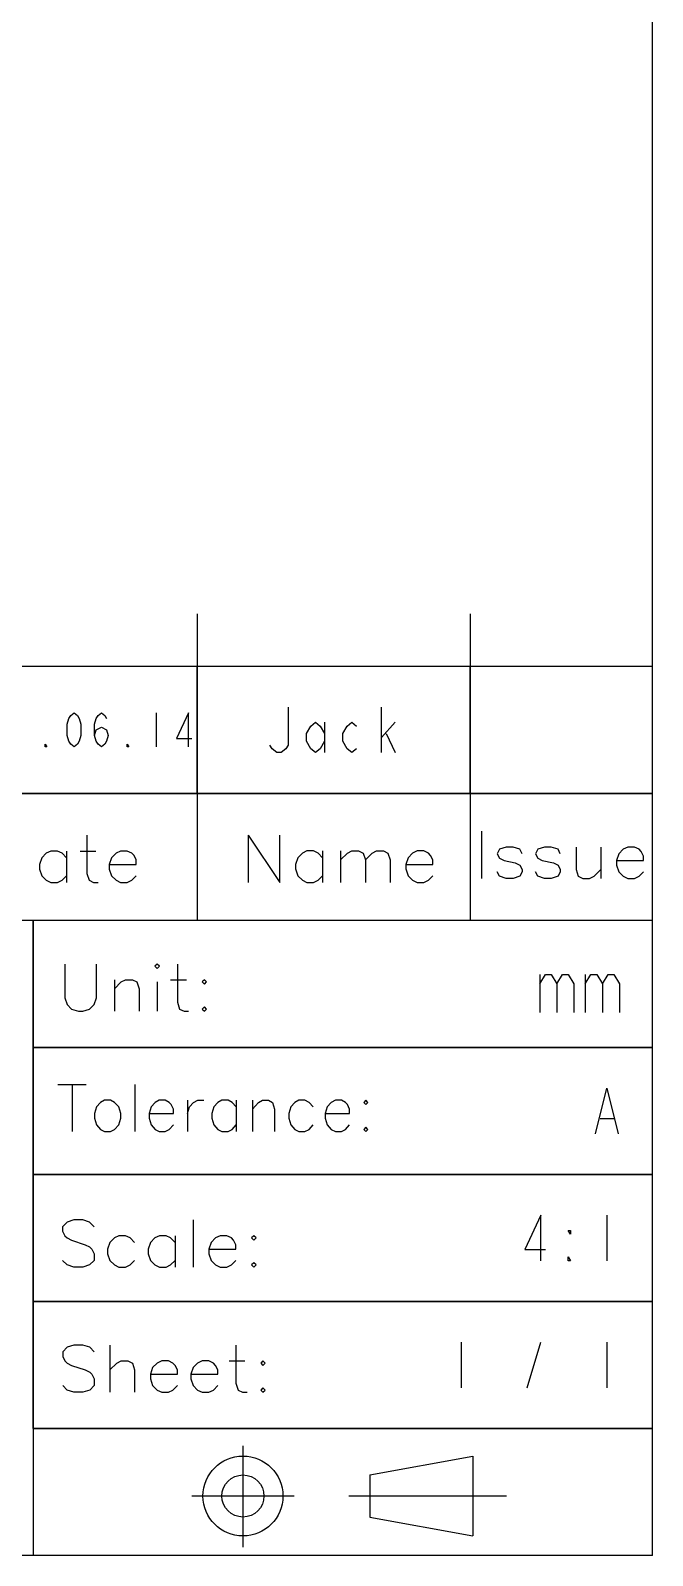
# Model space of a CAD drawing. Extents: x 0 to 189, y 4 to 276.
# Drawn here: x 161.2 to 188.5, y 3.7 to 70.7 of the extents above; entities that cross this region are included whole.
import ezdxf

# ---------------------------------------------------------------- set-up
doc = ezdxf.new("R2010")
doc.units = 0
doc.header["$LTSCALE"] = 19.36
doc.layers.get('0').update_dxf_attribs({"linetype": 'CONTINUOUS'})

msp = doc.modelspace()

# ---------------------------------------------------------------- linework, layer by layer
at = {"color": 0, "linetype": 'Continuous'}
for p, q in [((188.542, 3.653), (188.542, 275.551)), ((168.54, 45.028), (168.54, 31.562)), ((180.54, 45.028), (180.54, 31.562)), ((188.542, 42.726), (113.282, 42.726)), ((168.54, 37.144), (168.54, 42.726)), ((180.54, 37.144), (180.54, 42.726)), ((188.542, 37.144), (188.542, 42.726)), ((172.54, 40.935), (172.54, 39.268)), ((176.64, 38.935), (176.64, 40.935)), ((162.84, 40.185), (162.915, 40.435)), ((162.915, 40.435), (162.99, 40.56)), ((162.99, 40.56), (163.14, 40.685)), ((163.14, 40.685), (163.29, 40.56)), ((163.29, 40.56), (163.365, 40.435)), ((163.365, 40.435), (163.44, 40.185)), ((164.04, 40.185), (164.115, 40.435)), ((164.115, 40.435), (164.19, 40.56)), ((164.19, 40.56), (164.34, 40.685)), ((164.34, 40.685), (164.49, 40.56)), ((164.49, 40.56), (164.565, 40.435)), ((166.74, 40.685), (166.74, 39.185)), ((168.165, 40.685), (167.64, 39.56)), ((168.165, 39.185), (168.165, 40.685)), ((173.54, 40.101), (173.74, 40.268)), ((173.74, 40.268), (173.94, 40.101)), ((174.14, 40.268), (174.14, 38.935)), ((175.14, 40.101), (175.34, 40.268)), ((175.34, 40.268), (175.54, 40.101)), ((176.64, 39.601), (177.24, 40.268)), ((162.84, 39.685), (162.84, 40.185)), ((162.915, 39.435), (162.84, 39.685)), ((163.44, 39.685), (163.365, 39.435)), ((163.44, 40.185), (163.44, 39.685)), ((164.04, 39.685), (164.04, 40.185)), ((164.04, 39.685), (164.115, 39.935)), ((164.115, 39.435), (164.04, 39.685)), ((164.115, 39.935), (164.34, 40.06)), ((164.34, 40.06), (164.565, 39.935)), ((164.565, 39.935), (164.64, 39.685)), ((164.64, 39.685), (164.565, 39.435)), ((167.64, 39.56), (168.315, 39.56)), ((173.34, 39.768), (173.54, 40.101)), ((173.34, 39.435), (173.34, 39.768)), ((173.94, 40.101), (174.14, 39.768)), ((174.94, 39.768), (175.14, 40.101)), ((174.94, 39.435), (174.94, 39.768)), ((176.84, 39.768), (177.24, 38.935)), ((161.865, 39.185), (161.865, 39.31)), ((161.865, 39.31), (161.94, 39.185)), ((161.94, 39.185), (161.865, 39.185)), ((162.99, 39.31), (162.915, 39.435)), ((163.14, 39.185), (162.99, 39.31)), ((163.29, 39.31), (163.14, 39.185)), ((163.365, 39.435), (163.29, 39.31)), ((164.19, 39.31), (164.115, 39.435)), ((164.34, 39.185), (164.19, 39.31)), ((164.49, 39.31), (164.34, 39.185)), ((164.565, 39.435), (164.49, 39.31)), ((165.465, 39.185), (165.465, 39.31)), ((165.465, 39.31), (165.54, 39.185)), ((165.54, 39.185), (165.465, 39.185)), ((171.84, 39.101), (171.74, 39.268)), ((172.04, 38.935), (171.84, 39.101)), ((172.24, 38.935), (172.04, 38.935)), ((172.44, 39.101), (172.24, 38.935)), ((172.54, 39.268), (172.44, 39.101)), ((173.54, 39.101), (173.34, 39.435)), ((173.74, 38.935), (173.54, 39.101)), ((173.94, 39.101), (173.74, 38.935)), ((174.14, 39.435), (173.94, 39.101)), ((175.14, 39.101), (174.94, 39.435)), ((175.34, 38.935), (175.14, 39.101)), ((175.54, 39.101), (175.34, 38.935)), ((188.542, 37.144), (113.282, 37.144)), ((113.282, 37.144), (188.542, 37.144)), ((163.698, 35.303), (163.698, 33.623)), ((170.792, 35.304), (172.176, 33.229)), ((170.792, 35.304), (170.792, 33.229)), ((172.176, 33.229), (172.176, 35.304)), ((181.034, 35.479), (181.034, 33.402)), ((161.72, 34.315), (161.622, 34.018)), ((161.918, 34.512), (161.72, 34.315)), ((162.116, 34.611), (161.918, 34.512)), ((162.412, 34.611), (162.116, 34.611)), ((162.61, 34.512), (162.412, 34.611)), ((162.807, 34.315), (162.61, 34.512)), ((162.807, 34.611), (162.807, 33.228)), ((163.4, 34.611), (164.093, 34.611)), ((164.783, 34.315), (164.686, 34.018)), ((164.982, 34.512), (164.783, 34.315)), ((165.18, 34.611), (164.982, 34.512)), ((165.476, 34.611), (165.18, 34.611)), ((165.674, 34.512), (165.476, 34.611)), ((165.772, 34.413), (165.674, 34.512)), ((165.871, 34.216), (165.772, 34.413)), ((165.871, 34.018), (165.871, 34.216)), ((172.966, 34.316), (172.867, 34.019)), ((173.165, 34.514), (172.966, 34.316)), ((173.361, 34.612), (173.165, 34.514)), ((173.659, 34.612), (173.361, 34.612)), ((173.855, 34.514), (173.659, 34.612)), ((174.054, 34.316), (173.855, 34.514)), ((174.054, 34.612), (174.054, 33.229)), ((174.844, 34.612), (174.844, 33.229)), ((174.844, 34.217), (175.141, 34.514)), ((175.141, 34.514), (175.338, 34.612)), ((175.338, 34.612), (175.635, 34.612)), ((175.635, 34.612), (175.832, 34.514)), ((175.832, 34.514), (175.931, 34.217)), ((175.931, 34.217), (176.227, 34.514)), ((175.931, 34.217), (175.931, 33.229)), ((176.227, 34.514), (176.425, 34.612)), ((176.425, 34.612), (176.722, 34.612)), ((176.722, 34.612), (176.919, 34.514)), ((176.919, 34.514), (177.018, 34.217)), ((177.018, 34.217), (177.018, 33.229)), ((177.808, 34.316), (177.71, 34.019)), ((178.006, 34.514), (177.808, 34.316)), ((178.204, 34.612), (178.006, 34.514)), ((178.5, 34.612), (178.204, 34.612)), ((178.699, 34.514), (178.5, 34.612)), ((178.796, 34.415), (178.699, 34.514)), ((178.895, 34.217), (178.796, 34.415)), ((178.895, 34.019), (178.895, 34.217)), ((181.824, 34.687), (181.725, 34.489)), ((181.725, 34.489), (181.824, 34.292)), ((182.122, 34.786), (181.824, 34.687)), ((181.824, 34.292), (182.022, 34.193)), ((182.022, 34.193), (182.517, 34.094)), ((182.417, 34.786), (182.122, 34.786)), ((182.713, 34.687), (182.417, 34.786)), ((182.812, 34.489), (182.713, 34.687)), ((183.505, 34.687), (183.406, 34.489)), ((183.406, 34.489), (183.505, 34.292)), ((183.801, 34.786), (183.505, 34.687)), ((183.505, 34.292), (183.701, 34.193)), ((183.701, 34.193), (184.195, 34.094)), ((184.098, 34.786), (183.801, 34.786)), ((184.394, 34.687), (184.098, 34.786)), ((184.493, 34.489), (184.394, 34.687)), ((185.184, 34.786), (185.184, 33.797)), ((186.271, 34.786), (186.271, 33.402)), ((187.062, 34.489), (186.963, 34.193)), ((186.963, 34.193), (188.15, 34.193)), ((186.963, 34.193), (186.963, 33.995)), ((187.259, 34.687), (187.062, 34.489)), ((187.457, 34.786), (187.259, 34.687)), ((187.753, 34.786), (187.457, 34.786)), ((187.951, 34.687), (187.753, 34.786)), ((188.05, 34.588), (187.951, 34.687)), ((188.15, 34.39), (188.05, 34.588)), ((188.15, 34.193), (188.15, 34.39)), ((161.622, 34.018), (161.622, 33.819)), ((161.622, 33.819), (161.72, 33.523)), ((161.72, 33.523), (161.918, 33.325)), ((162.61, 33.325), (162.807, 33.523)), ((163.698, 33.623), (163.795, 33.325)), ((164.686, 34.018), (165.871, 34.018)), ((164.686, 34.018), (164.686, 33.819)), ((164.686, 33.819), (164.783, 33.523)), ((164.783, 33.523), (164.982, 33.325)), ((165.674, 33.325), (165.871, 33.523)), ((172.867, 34.019), (172.867, 33.822)), ((172.867, 33.822), (172.966, 33.525)), ((172.966, 33.525), (173.165, 33.328)), ((173.855, 33.328), (174.054, 33.525)), ((177.71, 34.019), (178.895, 34.019)), ((177.71, 34.019), (177.71, 33.822)), ((177.71, 33.822), (177.808, 33.525)), ((177.808, 33.525), (178.006, 33.328)), ((178.699, 33.328), (178.895, 33.525)), ((181.824, 33.501), (181.725, 33.699)), ((182.517, 34.094), (182.713, 33.995)), ((182.713, 33.995), (182.812, 33.797)), ((182.812, 33.699), (182.713, 33.501)), ((182.812, 33.797), (182.812, 33.699)), ((183.505, 33.501), (183.406, 33.699)), ((184.195, 34.094), (184.394, 33.995)), ((184.394, 33.995), (184.493, 33.797)), ((184.493, 33.699), (184.394, 33.501)), ((184.493, 33.797), (184.493, 33.699)), ((185.184, 33.797), (185.283, 33.501)), ((185.975, 33.501), (186.271, 33.797)), ((186.963, 33.995), (187.062, 33.699)), ((187.062, 33.699), (187.259, 33.501)), ((187.951, 33.501), (188.15, 33.699)), ((161.918, 33.325), (162.116, 33.228)), ((162.116, 33.228), (162.412, 33.228)), ((162.412, 33.228), (162.61, 33.325)), ((163.795, 33.325), (163.993, 33.228)), ((163.993, 33.228), (164.192, 33.228)), ((164.982, 33.325), (165.18, 33.228)), ((165.18, 33.228), (165.476, 33.228)), ((165.476, 33.228), (165.674, 33.325)), ((173.165, 33.328), (173.361, 33.229)), ((173.361, 33.229), (173.659, 33.229)), ((173.659, 33.229), (173.855, 33.328)), ((178.006, 33.328), (178.204, 33.229)), ((178.204, 33.229), (178.5, 33.229)), ((178.5, 33.229), (178.699, 33.328)), ((182.122, 33.402), (181.824, 33.501)), ((182.417, 33.402), (182.122, 33.402)), ((182.713, 33.501), (182.417, 33.402)), ((183.801, 33.402), (183.505, 33.501)), ((184.098, 33.402), (183.801, 33.402)), ((184.394, 33.501), (184.098, 33.402)), ((185.283, 33.501), (185.481, 33.402)), ((185.481, 33.402), (185.777, 33.402)), ((185.777, 33.402), (185.975, 33.501)), ((187.259, 33.501), (187.457, 33.402)), ((187.457, 33.402), (187.753, 33.402)), ((187.753, 33.402), (187.951, 33.501)), ((188.542, 31.562), (113.282, 31.562)), ((188.542, 31.562), (161.337, 31.562)), ((161.337, 9.235), (161.337, 31.562)), ((161.337, 31.562), (161.337, 3.653)), ((188.542, 9.235), (188.542, 31.562)), ((162.736, 29.645), (162.736, 28.162)), ((164.119, 28.162), (164.119, 29.645)), ((166.788, 29.645), (166.688, 29.545)), ((166.688, 29.545), (166.788, 29.448)), ((166.887, 29.545), (166.788, 29.645)), ((166.788, 29.448), (166.887, 29.545)), ((167.677, 29.645), (167.677, 27.964)), ((164.91, 28.952), (164.91, 27.569)), ((164.91, 28.557), (165.206, 28.855)), ((165.206, 28.855), (165.404, 28.952)), ((165.404, 28.952), (165.7, 28.952)), ((165.7, 28.952), (165.898, 28.855)), ((165.898, 28.855), (165.998, 28.557)), ((166.788, 28.855), (166.788, 27.569)), ((167.381, 28.952), (168.073, 28.952)), ((168.863, 28.952), (168.764, 28.855)), ((168.764, 28.855), (168.863, 28.756)), ((168.962, 28.855), (168.863, 28.952)), ((168.863, 28.756), (168.962, 28.855)), ((183.592, 29.188), (183.592, 27.521)), ((183.592, 28.771), (183.842, 29.188)), ((183.842, 29.188), (184.092, 29.188)), ((184.092, 29.188), (184.342, 28.771)), ((184.342, 28.771), (184.592, 29.188)), ((184.592, 29.188), (184.842, 29.188)), ((184.842, 29.188), (185.092, 28.771)), ((185.592, 29.188), (185.592, 27.521)), ((185.592, 28.771), (185.842, 29.188)), ((185.842, 29.188), (186.092, 29.188)), ((186.092, 29.188), (186.342, 28.771)), ((186.342, 28.771), (186.592, 29.188)), ((186.592, 29.188), (186.842, 29.188)), ((186.842, 29.188), (187.092, 28.771)), ((162.736, 28.162), (162.835, 27.865)), ((164.021, 27.865), (164.119, 28.162)), ((165.998, 28.557), (165.998, 27.569)), ((184.342, 28.771), (184.342, 27.521)), ((185.092, 28.771), (185.092, 27.521)), ((186.342, 28.771), (186.342, 27.521)), ((187.092, 28.771), (187.092, 27.521)), ((162.835, 27.865), (163.033, 27.668)), ((163.033, 27.668), (163.329, 27.569)), ((163.329, 27.569), (163.527, 27.569)), ((163.527, 27.569), (163.823, 27.668)), ((163.823, 27.668), (164.021, 27.865)), ((167.677, 27.964), (167.776, 27.668)), ((167.776, 27.668), (167.974, 27.569)), ((167.974, 27.569), (168.171, 27.569)), ((168.863, 27.766), (168.764, 27.668)), ((168.764, 27.668), (168.863, 27.569)), ((168.962, 27.668), (168.863, 27.766)), ((168.863, 27.569), (168.962, 27.668)), ((188.542, 25.98), (161.337, 25.98)), ((161.337, 25.98), (188.542, 25.98)), ((162.43, 24.355), (163.675, 24.355)), ((163.052, 24.355), (163.052, 22.279)), ((165.81, 24.355), (165.81, 22.279)), ((186.042, 22.189), (186.542, 24.189)), ((186.542, 24.189), (187.042, 22.189)), ((164.298, 23.565), (164.119, 23.367)), ((164.475, 23.662), (164.298, 23.565)), ((164.742, 23.662), (164.475, 23.662)), ((164.921, 23.565), (164.742, 23.662)), ((165.098, 23.367), (164.921, 23.565)), ((166.699, 23.565), (166.521, 23.367)), ((166.876, 23.662), (166.699, 23.565)), ((167.144, 23.662), (166.876, 23.662)), ((167.322, 23.565), (167.144, 23.662)), ((167.41, 23.466), (167.322, 23.565)), ((167.499, 23.267), (167.41, 23.466)), ((168.122, 23.662), (168.122, 22.279)), ((168.211, 23.367), (168.388, 23.565)), ((168.388, 23.565), (168.567, 23.662)), ((168.567, 23.662), (168.833, 23.662)), ((169.456, 23.565), (169.279, 23.367)), ((169.634, 23.662), (169.456, 23.565)), ((169.9, 23.662), (169.634, 23.662)), ((170.079, 23.565), (169.9, 23.662)), ((170.256, 23.367), (170.079, 23.565)), ((170.256, 23.662), (170.256, 22.279)), ((170.968, 23.662), (170.968, 22.279)), ((170.968, 23.267), (171.234, 23.565)), ((171.234, 23.565), (171.413, 23.662)), ((171.413, 23.662), (171.679, 23.662)), ((171.679, 23.662), (171.857, 23.565)), ((171.857, 23.565), (171.946, 23.267)), ((172.836, 23.565), (172.657, 23.367)), ((173.014, 23.662), (172.836, 23.565)), ((173.28, 23.662), (173.014, 23.662)), ((173.458, 23.565), (173.28, 23.662)), ((173.637, 23.367), (173.458, 23.565)), ((174.437, 23.565), (174.259, 23.367)), ((174.614, 23.662), (174.437, 23.565)), ((174.881, 23.662), (174.614, 23.662)), ((175.06, 23.565), (174.881, 23.662)), ((175.148, 23.466), (175.06, 23.565)), ((175.237, 23.267), (175.148, 23.466)), ((175.949, 23.662), (175.86, 23.565)), ((175.86, 23.565), (175.949, 23.466)), ((176.037, 23.565), (175.949, 23.662)), ((175.949, 23.466), (176.037, 23.565)), ((164.119, 23.367), (164.03, 23.069)), ((164.03, 23.069), (164.03, 22.872)), ((164.03, 22.872), (164.119, 22.575)), ((165.187, 23.069), (165.098, 23.367)), ((165.098, 22.575), (165.187, 22.872)), ((165.187, 22.872), (165.187, 23.069)), ((166.521, 23.367), (166.433, 23.069)), ((166.433, 23.069), (167.499, 23.069)), ((166.433, 23.069), (166.433, 22.872)), ((166.433, 22.872), (166.521, 22.575)), ((167.499, 23.069), (167.499, 23.267)), ((168.122, 23.069), (168.211, 23.367)), ((169.279, 23.367), (169.19, 23.069)), ((169.19, 23.069), (169.19, 22.872)), ((169.19, 22.872), (169.279, 22.575)), ((171.946, 23.267), (171.946, 22.279)), ((172.657, 23.367), (172.568, 23.069)), ((172.568, 23.069), (172.568, 22.872)), ((172.568, 22.872), (172.657, 22.575)), ((174.259, 23.367), (174.169, 23.069)), ((174.169, 23.069), (175.237, 23.069)), ((174.169, 23.069), (174.169, 22.872)), ((174.169, 22.872), (174.259, 22.575)), ((175.237, 23.069), (175.237, 23.267)), ((186.242, 22.856), (186.842, 22.856)), ((164.119, 22.575), (164.298, 22.378)), ((164.298, 22.378), (164.475, 22.279)), ((164.475, 22.279), (164.742, 22.279)), ((164.742, 22.279), (164.921, 22.378)), ((164.921, 22.378), (165.098, 22.575)), ((166.521, 22.575), (166.699, 22.378)), ((166.699, 22.378), (166.876, 22.279)), ((166.876, 22.279), (167.144, 22.279)), ((167.144, 22.279), (167.322, 22.378)), ((167.322, 22.378), (167.499, 22.575)), ((169.279, 22.575), (169.456, 22.378)), ((169.456, 22.378), (169.634, 22.279)), ((169.634, 22.279), (169.9, 22.279)), ((169.9, 22.279), (170.079, 22.378)), ((170.079, 22.378), (170.256, 22.575)), ((172.657, 22.575), (172.836, 22.378)), ((172.836, 22.378), (173.014, 22.279)), ((173.014, 22.279), (173.28, 22.279)), ((173.28, 22.279), (173.458, 22.378)), ((173.458, 22.378), (173.637, 22.575)), ((174.259, 22.575), (174.437, 22.378)), ((174.437, 22.378), (174.614, 22.279)), ((174.614, 22.279), (174.881, 22.279)), ((174.881, 22.279), (175.06, 22.378)), ((175.06, 22.378), (175.237, 22.575)), ((175.949, 22.476), (175.86, 22.378)), ((175.86, 22.378), (175.949, 22.279)), ((176.037, 22.378), (175.949, 22.476)), ((175.949, 22.279), (176.037, 22.378)), ((188.542, 20.398), (161.337, 20.398)), ((161.337, 20.398), (188.542, 20.398)), ((162.835, 18.299), (162.637, 18.1)), ((162.637, 18.1), (162.637, 17.904)), ((163.131, 18.398), (162.835, 18.299)), ((163.527, 18.398), (163.131, 18.398)), ((163.823, 18.299), (163.527, 18.398)), ((164.021, 18.1), (163.823, 18.299)), ((168.369, 18.398), (168.369, 16.321)), ((183.642, 18.607), (182.942, 17.107)), ((183.642, 16.607), (183.642, 18.607)), ((186.542, 18.607), (186.542, 16.607)), ((162.637, 17.904), (162.736, 17.705)), ((162.736, 17.705), (162.835, 17.606)), ((162.835, 17.606), (163.033, 17.507)), ((163.033, 17.507), (163.625, 17.31)), ((164.91, 17.606), (164.712, 17.408)), ((165.109, 17.705), (164.91, 17.606)), ((165.404, 17.705), (165.109, 17.705)), ((165.603, 17.606), (165.404, 17.705)), ((165.799, 17.408), (165.603, 17.606)), ((166.688, 17.606), (166.492, 17.408)), ((166.887, 17.705), (166.688, 17.606)), ((167.182, 17.705), (166.887, 17.705)), ((167.381, 17.606), (167.182, 17.705)), ((167.579, 17.408), (167.381, 17.606)), ((167.579, 17.705), (167.579, 16.321)), ((169.357, 17.606), (169.159, 17.408)), ((169.555, 17.705), (169.357, 17.606)), ((169.851, 17.705), (169.555, 17.705)), ((170.049, 17.606), (169.851, 17.705)), ((170.148, 17.507), (170.049, 17.606)), ((170.246, 17.31), (170.148, 17.507)), ((171.037, 17.705), (170.938, 17.606)), ((170.938, 17.606), (171.037, 17.507)), ((171.137, 17.606), (171.037, 17.705)), ((171.037, 17.507), (171.137, 17.606)), ((184.942, 17.774), (184.842, 17.941)), ((184.842, 17.941), (184.942, 17.941)), ((184.942, 17.941), (184.942, 17.774)), ((163.625, 17.31), (163.823, 17.211)), ((163.823, 17.211), (163.922, 17.112)), ((163.922, 17.112), (164.021, 16.914)), ((164.021, 16.914), (164.021, 16.618)), ((164.712, 17.408), (164.613, 17.112)), ((164.613, 17.112), (164.613, 16.914)), ((164.613, 16.914), (164.712, 16.618)), ((166.492, 17.408), (166.393, 17.112)), ((166.393, 17.112), (166.393, 16.914)), ((166.393, 16.914), (166.492, 16.618)), ((169.159, 17.408), (169.061, 17.112)), ((169.061, 17.112), (170.246, 17.112)), ((169.061, 17.112), (169.061, 16.914)), ((169.061, 16.914), (169.159, 16.618)), ((170.246, 17.112), (170.246, 17.31)), ((182.942, 17.107), (183.842, 17.107)), ((184.842, 16.607), (184.842, 16.774)), ((184.842, 16.774), (184.942, 16.607)), ((162.835, 16.42), (162.637, 16.618)), ((163.131, 16.321), (162.835, 16.42)), ((163.527, 16.321), (163.131, 16.321)), ((163.823, 16.42), (163.527, 16.321)), ((164.021, 16.618), (163.823, 16.42)), ((164.712, 16.618), (164.91, 16.42)), ((164.91, 16.42), (165.109, 16.321)), ((165.109, 16.321), (165.404, 16.321)), ((165.404, 16.321), (165.603, 16.42)), ((165.603, 16.42), (165.799, 16.618)), ((166.492, 16.618), (166.688, 16.42)), ((166.688, 16.42), (166.887, 16.321)), ((166.887, 16.321), (167.182, 16.321)), ((167.182, 16.321), (167.381, 16.42)), ((167.381, 16.42), (167.579, 16.618)), ((169.159, 16.618), (169.357, 16.42)), ((169.357, 16.42), (169.555, 16.321)), ((169.555, 16.321), (169.851, 16.321)), ((169.851, 16.321), (170.049, 16.42)), ((170.049, 16.42), (170.246, 16.618)), ((171.037, 16.519), (170.938, 16.42)), ((170.938, 16.42), (171.037, 16.321)), ((171.137, 16.42), (171.037, 16.519)), ((171.037, 16.321), (171.137, 16.42)), ((184.942, 16.607), (184.842, 16.607)), ((161.337, 14.817), (188.542, 14.817)), ((188.542, 14.816), (161.337, 14.816)), ((162.834, 12.801), (162.638, 12.603)), ((163.131, 12.9), (162.834, 12.801)), ((163.527, 12.9), (163.131, 12.9)), ((163.824, 12.801), (163.527, 12.9)), ((164.02, 12.603), (163.824, 12.801)), ((164.713, 12.9), (164.713, 10.824)), ((170.247, 12.9), (170.247, 11.219)), ((180.142, 13.026), (180.142, 11.026)), ((183.042, 11.026), (183.642, 13.026)), ((186.542, 13.026), (186.542, 11.026)), ((162.638, 12.603), (162.638, 12.405)), ((162.638, 12.405), (162.737, 12.207)), ((162.737, 12.207), (162.834, 12.108)), ((162.834, 12.108), (163.032, 12.009)), ((164.713, 11.813), (165.01, 12.108)), ((165.01, 12.108), (165.206, 12.207)), ((165.206, 12.207), (165.503, 12.207)), ((165.503, 12.207), (165.701, 12.108)), ((165.701, 12.108), (165.8, 11.813)), ((166.788, 12.108), (166.59, 11.911)), ((166.986, 12.207), (166.788, 12.108)), ((167.283, 12.207), (166.986, 12.207)), ((167.479, 12.108), (167.283, 12.207)), ((167.578, 12.009), (167.479, 12.108)), ((168.566, 12.108), (168.369, 11.911)), ((168.764, 12.207), (168.566, 12.108)), ((169.061, 12.207), (168.764, 12.207)), ((169.259, 12.108), (169.061, 12.207)), ((169.357, 12.009), (169.259, 12.108)), ((169.95, 12.207), (170.642, 12.207)), ((171.432, 12.207), (171.334, 12.108)), ((171.334, 12.108), (171.432, 12.009)), ((171.531, 12.108), (171.432, 12.207)), ((171.432, 12.009), (171.531, 12.108)), ((163.032, 12.009), (163.626, 11.813)), ((163.626, 11.813), (163.824, 11.714)), ((163.824, 11.714), (163.921, 11.615)), ((163.921, 11.615), (164.02, 11.417)), ((164.02, 11.417), (164.02, 11.12)), ((165.8, 11.813), (165.8, 10.824)), ((166.59, 11.911), (166.491, 11.615)), ((166.491, 11.615), (167.677, 11.615)), ((166.491, 11.615), (166.491, 11.417)), ((166.491, 11.417), (166.59, 11.12)), ((167.677, 11.813), (167.578, 12.009)), ((167.677, 11.615), (167.677, 11.813)), ((168.369, 11.911), (168.271, 11.615)), ((168.271, 11.615), (169.456, 11.615)), ((168.271, 11.615), (168.271, 11.417)), ((168.271, 11.417), (168.369, 11.12)), ((169.456, 11.813), (169.357, 12.009)), ((169.456, 11.615), (169.456, 11.813)), ((162.834, 10.923), (162.638, 11.12)), ((163.131, 10.824), (162.834, 10.923)), ((163.527, 10.824), (163.131, 10.824)), ((163.824, 10.923), (163.527, 10.824)), ((164.02, 11.12), (163.824, 10.923)), ((166.59, 11.12), (166.788, 10.923)), ((166.788, 10.923), (166.986, 10.824)), ((166.986, 10.824), (167.283, 10.824)), ((167.283, 10.824), (167.479, 10.923)), ((167.479, 10.923), (167.677, 11.12)), ((168.369, 11.12), (168.566, 10.923)), ((168.566, 10.923), (168.764, 10.824)), ((168.764, 10.824), (169.061, 10.824)), ((169.061, 10.824), (169.259, 10.923)), ((169.259, 10.923), (169.456, 11.12)), ((170.247, 11.219), (170.346, 10.923)), ((170.346, 10.923), (170.543, 10.824)), ((170.543, 10.824), (170.741, 10.824)), ((171.432, 11.021), (171.334, 10.923)), ((171.334, 10.923), (171.432, 10.824)), ((171.531, 10.923), (171.432, 11.021)), ((171.432, 10.824), (171.531, 10.923)), ((188.542, 9.235), (161.337, 9.235)), ((161.337, 9.235), (188.542, 9.235)), ((170.555, 8.472), (170.555, 4.018)), ((176.134, 7.193), (180.65, 8.022)), ((180.65, 8.022), (180.65, 4.512)), ((176.134, 7.193), (176.134, 5.342)), ((172.804, 6.267), (168.305, 6.267)), ((182.129, 6.267), (175.212, 6.267)), ((176.134, 5.342), (180.65, 4.512)), ((188.542, 3.653), (0, 3.653))]:
    msp.add_line(p, q, dxfattribs=at)
for radius in [1.755, 0.925]:
    msp.add_circle((170.555, 6.267), radius, dxfattribs=at)

doc.saveas('drawing.dxf')
